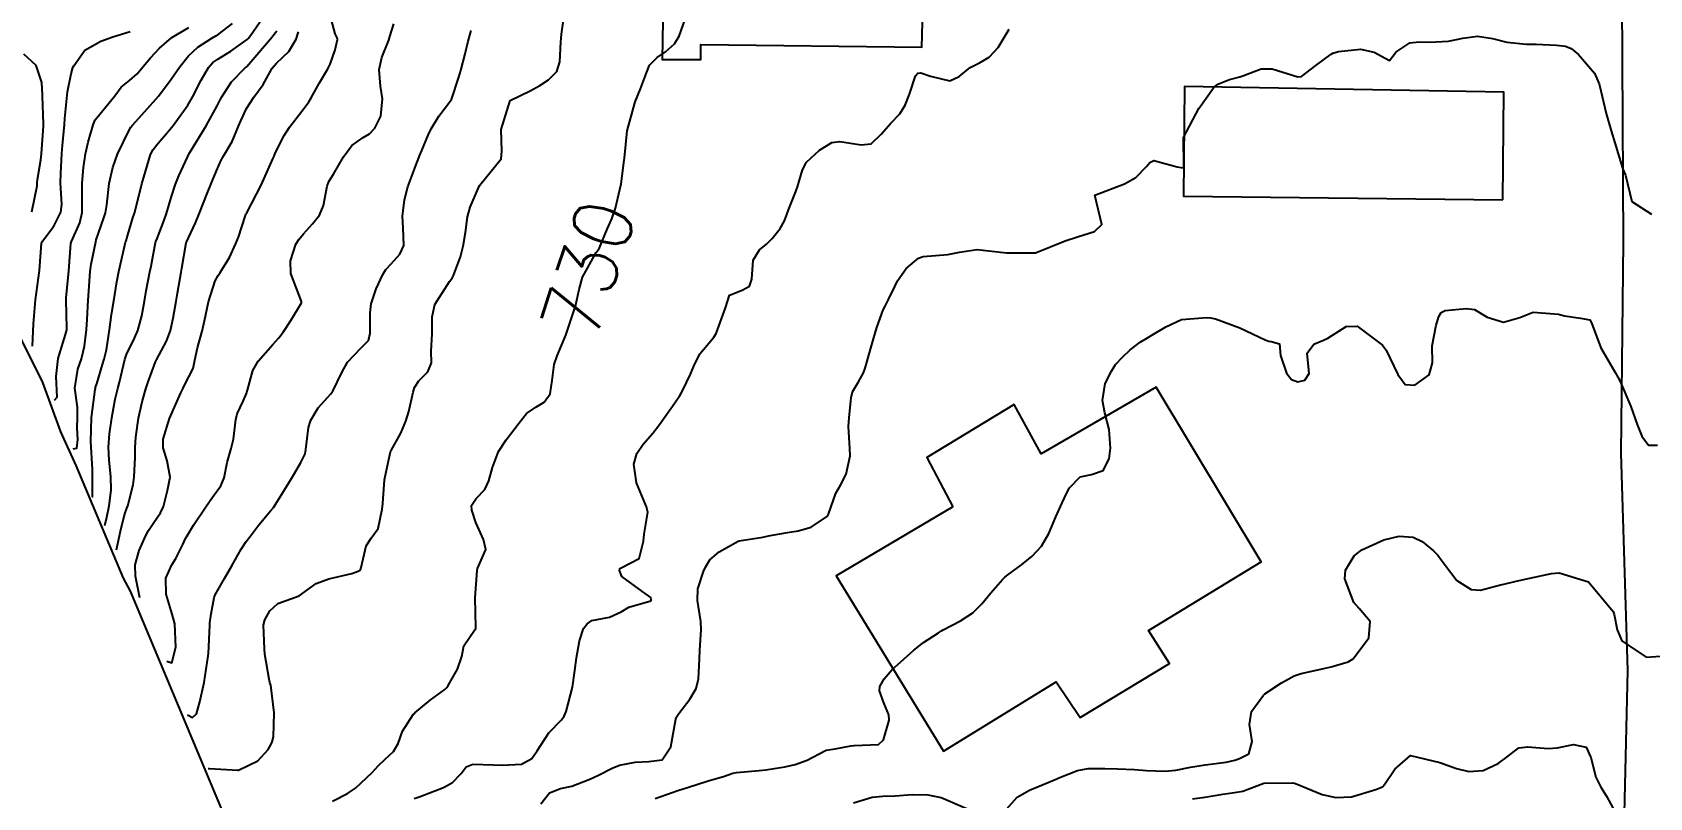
# Model space of a CAD drawing. Header units: metres. Extents: x 292545 to 299085, y 7450245 to 7463078.
# Drawn here: x 298413.3 to 298523.7, y 7451052.7 to 7451104.9 of the extents above; entities that cross this region are included whole.
import ezdxf
from ezdxf.enums import TextEntityAlignment as Align

# ---------------------------------------------------------------- set-up
doc = ezdxf.new("R2010")
doc.units = ezdxf.units.M
for name, color, linetype in [('Area', 45, 'Continuous'), ('Cotas', 45, 'Continuous'), ('Curvas de Nivel 1m', 11, 'Continuous'), ('Curvas de Nivel 5m', 15, 'Continuous'), ('Edificações', 30, 'Continuous'), ('Vias Primárias', 230, 'Continuous')]:
    doc.layers.add(name, color=color, linetype=linetype)
doc.styles.add('Style-STANDARD', font='STANDARD.shx')

msp = doc.modelspace()

# ---------------------------------------------------------------- linework, layer by layer
at = {"layer": 'Area'}
msp.add_polyline3d([(298456.09, 7450975, 738.32), (298453.07, 7450984.04, 738.02), (298444.73, 7451007.23, 735.12), (298443.6, 7451009.08, 740.66), (298442.88, 7451011.49, 740.23), (298442.82, 7451011.65, 736.33), (298441.95, 7451013.68, 748.26), (298439.95, 7451017.88, 747.88), (298438.64, 7451021.89, 748.29), (298435.28, 7451029.72, 748.43), (298433.7, 7451034.3, 747.97), (298431.22, 7451041.28, 730.83), (298427.49, 7451048.86, 730.27), (298420, 7451066.76, 743.9), (298419.54, 7451067.64, 743.87), (298416.3, 7451075.34, 724.95), (298415.24, 7451077.64, 733.9), (298414.03, 7451080.99, 730.99), (298398.71, 7451111.77, 713.97)], dxfattribs=at)
at = {"layer": 'Curvas de Nivel 1m', "flags": 128}
for points, elevation in [([(298417.38, 7451073.16), (298417.41, 7451073.2), (298417.41, 7451075.05), (298417.3, 7451076.96), (298417.35, 7451078.6), (298417.6, 7451080.51), (298417.61, 7451080.6), (298417.62, 7451080.68), (298417.7, 7451080.91), (298418.09, 7451082.22), (298418.2, 7451082.59), (298418.36, 7451083.22), (298418.58, 7451084.59), (298418.71, 7451085.63), (298418.86, 7451086.58), (298419.08, 7451087.87), (298419.2, 7451088.58), (298419.61, 7451090.38), (298419.67, 7451090.57), (298419.7, 7451090.68), (298419.82, 7451091.09), (298420.17, 7451092.23), (298420.27, 7451092.57), (298420.6, 7451093.82), (298420.79, 7451094.56), (298421.02, 7451095.41), (298421.38, 7451096.56), (298421.55, 7451096.9), (298421.9, 7451097.34), (298422.46, 7451097.99), (298422.92, 7451098.54), (298423.93, 7451099.94), (298424.26, 7451100.52), (298424.83, 7451101.63), (298425.33, 7451102.51), (298425.63, 7451102.84), (298425.97, 7451103.08), (298426.85, 7451103.62), (298427.98, 7451104.42), (298428.04, 7451104.48), (298428.19, 7451104.69), (298429.43, 7451106.46)], 723), ([(298420.65, 7451066.3), (298420.34, 7451067.77), (298420.33, 7451068.56), (298420.6, 7451069.53), (298421.06, 7451070.56), (298421.24, 7451070.9), (298421.59, 7451071.44), (298422.05, 7451072.1), (298422.25, 7451072.54), (298422.53, 7451073.62), (298422.71, 7451074.54), (298422.52, 7451075.66), (298422.24, 7451076.54), (298422.24, 7451077.12), (298422.67, 7451078.54), (298423.45, 7451080.29), (298423.56, 7451080.53), (298423.6, 7451080.62), (298423.7, 7451080.82), (298424.28, 7451081.96), (298424.41, 7451082.52), (298424.58, 7451083.36), (298424.9, 7451084.51), (298425.06, 7451085.2), (298425.33, 7451086.51), (298425.79, 7451087.94), (298425.99, 7451088.3), (298426.14, 7451088.5), (298426.76, 7451089.54), (298427.2, 7451090.49), (298427.38, 7451090.93), (298427.84, 7451092.34), (298427.87, 7451092.45), (298427.89, 7451092.48), (298427.94, 7451092.58), (298428.94, 7451094.46), (298429.74, 7451096.31), (298429.81, 7451096.45), (298429.83, 7451096.51), (298429.89, 7451096.65), (298430.49, 7451097.86), (298430.87, 7451098.44), (298431.33, 7451099.03), (298431.93, 7451099.82), (298432.19, 7451100.17), (298432.35, 7451100.43), (298432.92, 7451101.45), (298433.48, 7451102.41), (298433.64, 7451102.74), (298433.98, 7451103.72), (298434.13, 7451104.41), (298434.11, 7451104.53), (298433.99, 7451104.81), (298433.54, 7451106.41)], 726), ([(298416.1, 7451076.48), (298416.35, 7451076.51), (298416.41, 7451077.1), (298416.36, 7451077.91), (298416.39, 7451078.61), (298416.38, 7451079.31), (298416.21, 7451080.61), (298416.42, 7451081.9), (298416.65, 7451082.61), (298416.87, 7451083.47), (298417.01, 7451084.61), (298417.05, 7451085.31), (298417.11, 7451086.61), (298417.16, 7451087.23), (298417.26, 7451088.61), (298417.32, 7451089.08), (298417.63, 7451090.6), (298417.67, 7451090.74), (298417.82, 7451091.2), (298418.19, 7451092.24), (298418.3, 7451092.59), (298418.39, 7451093.13), (298418.56, 7451094.59), (298418.79, 7451095.68), (298419.11, 7451096.58), (298419.91, 7451098.22), (298420.04, 7451098.44), (298420.14, 7451098.57), (298420.98, 7451099.5), (298421.93, 7451100.55), (298422.78, 7451101.71), (298423.35, 7451102.53), (298423.97, 7451103.3), (298424.6, 7451103.89), (298425.55, 7451104.5), (298425.83, 7451104.66), (298425.99, 7451104.75), (298426.97, 7451105.51)], 722), ([(298422.49, 7451061.98), (298422.82, 7451061.85), (298423.1, 7451062.92), (298423.03, 7451064.53), (298422.86, 7451065.19), (298422.45, 7451066.54), (298422.43, 7451067.65), (298422.82, 7451068.54), (298423.1, 7451068.99), (298423.57, 7451069.93), (298423.77, 7451070.34), (298423.88, 7451070.53), (298424.32, 7451071.25), (298425.15, 7451072.51), (298425.61, 7451073.17), (298426.17, 7451073.95), (298426.4, 7451074.49), (298426.6, 7451075.53), (298426.87, 7451076.49), (298427.03, 7451077.12), (298427.19, 7451078.48), (298427.3, 7451078.86), (298427.69, 7451079.72), (298427.92, 7451080.24), (298428, 7451080.48), (298428.37, 7451081.81), (298428.73, 7451082.46), (298429.73, 7451083.59), (298430.14, 7451084.05), (298430.43, 7451084.44), (298430.96, 7451085.23), (298431.69, 7451086.43), (298431.69, 7451086.52), (298430.96, 7451088.44), (298430.93, 7451089.31), (298431.29, 7451090.44), (298431.49, 7451090.76), (298431.82, 7451091.15), (298432.43, 7451091.83), (298432.91, 7451092.42), (298433.19, 7451093.08), (298433.44, 7451094.41), (298433.56, 7451094.72), (298433.87, 7451095.23), (298434.55, 7451096.4), (298435.12, 7451097.17), (298435.9, 7451097.73), (298436.32, 7451097.97), (298436.69, 7451098.37), (298437.1, 7451099.19), (298437.22, 7451100.37), (298437.08, 7451101.23), (298436.98, 7451102.37), (298437.16, 7451103.18), (298437.64, 7451104.36), (298437.72, 7451104.63), (298437.99, 7451105.48)], 727), ([(298425.32, 7451054.65), (298425.39, 7451054.65), (298427.33, 7451054.53), (298427.38, 7451054.54), (298428.69, 7451055.17), (298429.41, 7451055.94), (298429.6, 7451056.26), (298429.69, 7451056.46), (298429.77, 7451056.8), (298429.82, 7451058.45), (298429.58, 7451060.34), (298429.55, 7451060.46), (298429.52, 7451060.52), (298429.47, 7451060.75), (298429.19, 7451062.46), (298429.15, 7451062.8), (298429.08, 7451064.46), (298429.17, 7451064.8), (298429.52, 7451065.41), (298430.07, 7451065.91), (298431.53, 7451066.43), (298432.69, 7451067.27), (298433.54, 7451067.59), (298435.12, 7451067.96), (298435.55, 7451068.11), (298435.71, 7451068.22), (298435.76, 7451068.38), (298436.09, 7451069.85), (298436.43, 7451070.37), (298436.91, 7451071.04), (298437.19, 7451072.36), (298437.24, 7451072.73), (298437.36, 7451074.36), (298437.39, 7451074.59), (298437.64, 7451075.75), (298437.76, 7451076.26), (298437.81, 7451076.36), (298438.47, 7451077.54), (298438.81, 7451078.35), (298439.02, 7451079.01), (298439.3, 7451080.34), (298439.39, 7451080.65), (298439.7, 7451081.11), (298440.32, 7451081.72), (298440.57, 7451082.33), (298440.54, 7451083.14), (298440.6, 7451084.33), (298440.61, 7451085.48), (298440.78, 7451086.32), (298441.79, 7451087.89), (298441.97, 7451088.12), (298442.07, 7451088.31), (298442.53, 7451089.58), (298442.73, 7451090.3), (298442.88, 7451091.25), (298443.01, 7451092.3), (298443.19, 7451092.96), (298443.76, 7451094.29), (298443.79, 7451094.36), (298443.86, 7451094.47), (298445.31, 7451096.27), (298445.36, 7451096.8), (298445.31, 7451098.27), (298445.93, 7451100.26), (298447.29, 7451100.9), (298447.95, 7451101.27), (298448.54, 7451101.65), (298449.11, 7451102.23), (298449.32, 7451102.88), (298449.38, 7451104.23), (298449.44, 7451104.78), (298449.64, 7451106.22)], 729), ([(298414.82, 7451079.8), (298415, 7451080), (298414.93, 7451081.4), (298415.06, 7451082.63), (298415.64, 7451084.51), (298415.66, 7451084.62), (298415.66, 7451084.71), (298415.61, 7451086.62), (298415.61, 7451086.79), (298415.79, 7451088.62), (298415.94, 7451090.49), (298415.98, 7451090.62), (298416.55, 7451091.89), (298416.71, 7451092.61), (298416.71, 7451093.75), (298416.71, 7451094.61), (298416.8, 7451095.68), (298416.94, 7451096.61), (298417.11, 7451097.4), (298417.45, 7451098.6), (298417.6, 7451098.92), (298417.92, 7451099.31), (298418.94, 7451100.58), (298419.37, 7451101.16), (298419.95, 7451101.62), (298420.46, 7451102.06), (298420.88, 7451102.56), (298421.37, 7451103.16), (298421.98, 7451103.83), (298422.82, 7451104.54), (298423.99, 7451105.23)], 721), ([(298418.26, 7451071.23), (298418.38, 7451071.8), (298418.54, 7451072.59), (298418.68, 7451073.65), (298418.67, 7451074.58), (298418.54, 7451075.69), (298418.51, 7451076.59), (298418.58, 7451077.5), (298418.73, 7451078.58), (298418.97, 7451079.87), (298419.15, 7451080.58), (298419.26, 7451081.02), (298419.61, 7451082.57), (298419.73, 7451082.91), (298420.28, 7451084.03), (298420.51, 7451084.56), (298420.77, 7451085.55), (298420.96, 7451086.56), (298421.08, 7451087.25), (298421.33, 7451088.55), (298421.41, 7451088.94), (298421.71, 7451090.55), (298421.74, 7451090.63), (298421.82, 7451090.83), (298422.31, 7451092.07), (298422.47, 7451092.54), (298422.78, 7451093.62), (298423.07, 7451094.54), (298423.3, 7451095.11), (298423.89, 7451096.38), (298423.97, 7451096.53), (298424.06, 7451096.7), (298425.17, 7451098.51), (298425.93, 7451099.89), (298426.14, 7451100.29), (298426.24, 7451100.5), (298426.91, 7451101.53), (298427.84, 7451102.48), (298427.91, 7451102.53), (298427.96, 7451102.58), (298429.56, 7451104.46), (298429.99, 7451105)], 724), ([(298423.91, 7451058.31), (298424.23, 7451058.12), (298424.51, 7451058.37), (298424.75, 7451059.21), (298425.04, 7451060.51), (298425.32, 7451062.34), (298425.33, 7451062.5), (298425.43, 7451064.43), (298425.43, 7451064.5), (298425.42, 7451064.59), (298425.51, 7451065.21), (298425.72, 7451066.31), (298425.79, 7451066.5), (298426.42, 7451067.61), (298426.93, 7451068.49), (298427.15, 7451068.89), (298427.57, 7451069.61), (298427.91, 7451070.14), (298428.15, 7451070.47), (298428.78, 7451071.28), (298429.6, 7451072.26), (298429.76, 7451072.46), (298430.05, 7451072.9), (298430.99, 7451074.44), (298431.22, 7451074.84), (298431.64, 7451075.54), (298431.93, 7451076.14), (298431.99, 7451076.43), (298432.16, 7451077.93), (298432.31, 7451078.42), (298432.83, 7451079.27), (298433.69, 7451080.23), (298433.83, 7451080.41), (298434.43, 7451081.68), (298434.82, 7451082.39), (298435.73, 7451083.34), (298436.25, 7451083.86), (298436.37, 7451084.37), (298436.38, 7451085.76), (298436.45, 7451086.37), (298436.77, 7451087.39), (298437.23, 7451088.37), (298437.45, 7451088.71), (298437.8, 7451089.09), (298438.4, 7451089.76), (298438.67, 7451090.35), (298438.63, 7451091.55), (298438.59, 7451092.35), (298438.72, 7451093.48), (298438.94, 7451094.35), (298439.55, 7451096), (298439.69, 7451096.33), (298439.75, 7451096.47), (298439.89, 7451096.84), (298440.34, 7451097.89), (298440.54, 7451098.32), (298441.05, 7451099.19), (298441.93, 7451100.31), (298442.42, 7451101.84), (298442.57, 7451102.3), (298442.85, 7451103.43), (298443.07, 7451104.3), (298443.26, 7451105.02)], 728), ([(298439.37, 7451052.61), (298439.78, 7451052.74), (298441.37, 7451053.34), (298441.99, 7451053.69), (298442.58, 7451054.3), (298442.92, 7451054.77), (298443.39, 7451054.95), (298444.77, 7451054.89), (298445.39, 7451054.88), (298446.7, 7451054.94), (298447.4, 7451055.33), (298447.78, 7451055.86), (298448.02, 7451056.23), (298448.57, 7451057.08), (298449.43, 7451057.98), (298449.62, 7451058.22), (298449.75, 7451058.53), (298450.18, 7451060.21), (298450.35, 7451061.33), (298450.46, 7451062.21), (298450.66, 7451063.37), (298450.94, 7451064.2), (298451.18, 7451064.53), (298451.51, 7451064.75), (298452.72, 7451064.97), (298453.52, 7451065.35), (298454.04, 7451065.65), (298455.53, 7451066.09), (298455.56, 7451066.12), (298455.56, 7451066.15), (298455.56, 7451066.18), (298455.53, 7451066.32), (298454.99, 7451066.71), (298453.55, 7451067.75), (298453.4, 7451068.17), (298453.43, 7451068.29), (298453.55, 7451068.37), (298454.74, 7451068.98), (298455.04, 7451070.16), (298455.09, 7451070.65), (298455.32, 7451072.15), (298455.24, 7451072.52), (298454.55, 7451074.16), (298454.38, 7451075.42), (298454.57, 7451076.16), (298455.02, 7451076.79), (298455.67, 7451077.54), (298456.12, 7451078.14), (298457.17, 7451079.61), (298457.52, 7451080.12), (298457.59, 7451080.23), (298457.7, 7451080.43), (298458.25, 7451081.57), (298458.48, 7451082.11), (298458.88, 7451082.96), (298459.74, 7451083.99), (298459.83, 7451084.1), (298459.99, 7451084.34), (298460.64, 7451086.09), (298460.91, 7451086.95), (298461.78, 7451087.3), (298462.27, 7451087.58), (298462.44, 7451088.06), (298462.53, 7451089.34), (298462.95, 7451090.06), (298463.43, 7451090.44), (298463.82, 7451090.82), (298464.37, 7451091.51), (298464.67, 7451092.04), (298464.99, 7451092.9), (298465.44, 7451094.03), (298465.55, 7451094.35), (298465.88, 7451095.52), (298466.16, 7451096.03), (298467.06, 7451096.85), (298467.9, 7451097.39), (298468.44, 7451097.46), (298469.9, 7451097.22), (298470.58, 7451097.3), (298471.26, 7451097.96), (298471.92, 7451098.71), (298472.53, 7451099.34), (298472.91, 7451099.94), (298473.19, 7451100.68), (298473.6, 7451101.93), (298473.77, 7451102.11), (298473.96, 7451102.14), (298474.63, 7451101.92), (298475.95, 7451101.6), (298476.58, 7451101.9), (298477.34, 7451102.51), (298477.97, 7451102.82), (298478.64, 7451103.21), (298479.25, 7451103.87), (298479.53, 7451104.32), (298480, 7451105.13)], 731), ([(298448.02, 7451052.23), (298448.61, 7451052.99), (298449.37, 7451053.29), (298450.14, 7451053.45), (298451.38, 7451053.91), (298451.97, 7451054.19), (298452.89, 7451054.68), (298453.39, 7451054.87), (298454.46, 7451055.09), (298455.4, 7451055.13), (298456.3, 7451055.23), (298456.91, 7451056.13), (298457.21, 7451057.9), (298457.27, 7451058.12), (298457.44, 7451058.4), (298458.19, 7451059.37), (298458.63, 7451060.11), (298458.8, 7451060.77), (298458.85, 7451062.11), (298458.87, 7451062.73), (298458.97, 7451064.11), (298458.94, 7451064.68), (298458.73, 7451066.11), (298458.74, 7451066.91), (298459.12, 7451068.1), (298459.26, 7451068.4), (298459.56, 7451068.89), (298460.21, 7451069.45), (298461.34, 7451070.08), (298461.49, 7451070.17), (298461.57, 7451070.2), (298463.18, 7451070.45), (298463.58, 7451070.53), (298464.86, 7451070.76), (298465.59, 7451070.87), (298466.48, 7451071.13), (298467.6, 7451071.88), (298467.65, 7451071.96), (298467.66, 7451072), (298468.17, 7451073.44), (298468.49, 7451073.99), (298468.88, 7451074.74), (298469.14, 7451075.99), (298469.13, 7451076.5), (298469.03, 7451077.99), (298469.07, 7451078.59), (298469.22, 7451079.98), (298469.31, 7451080.37), (298469.71, 7451081.05), (298470.05, 7451081.65), (298470.17, 7451081.98), (298470.52, 7451083.19), (298470.75, 7451083.97), (298470.97, 7451084.75), (298471.41, 7451085.96), (298471.53, 7451086.2), (298471.77, 7451086.67), (298472.19, 7451087.55), (298472.38, 7451087.94), (298472.97, 7451088.77), (298473.81, 7451089.48), (298474.14, 7451089.6), (298475.81, 7451089.73), (298476.62, 7451089.9), (298477.81, 7451090.07), (298479.81, 7451089.86), (298481.81, 7451089.84), (298483.82, 7451090.67), (298484.67, 7451090.95), (298485.83, 7451091.3), (298486.33, 7451091.78), (298485.86, 7451093.79), (298487.87, 7451094.56), (298488.64, 7451094.99), (298489.39, 7451095.74), (298489.61, 7451096.02), (298489.89, 7451096.16), (298491.48, 7451095.72), (298491.88, 7451095.66), (298491.92, 7451095.72), (298491.91, 7451097.72), (298492.96, 7451099.7), (298493.95, 7451101.11), (298494.26, 7451101.37), (298495.05, 7451101.68), (298495.76, 7451101.87), (298495.96, 7451101.94), (298497.21, 7451102.41), (298497.96, 7451102.42), (298499.71, 7451101.87), (298499.96, 7451101.88), (298500.94, 7451102.64), (298501.98, 7451103.41), (298502.1, 7451103.48), (298502.48, 7451103.59), (298503.98, 7451103.76), (298504.92, 7451103.56), (298505.97, 7451102.97), (298506.23, 7451103.29), (298506.4, 7451103.55), (298507.35, 7451104.18), (298507.99, 7451104.25), (298508.7, 7451104.23), (298509.99, 7451104.29), (298510.98, 7451104.51), (298511.99, 7451104.64), (298513.01, 7451104.48), (298513.99, 7451104.23), (298515.32, 7451104.1), (298515.99, 7451104.09), (298517.38, 7451104.03), (298517.99, 7451103.96), (298518.38, 7451103.8), (298518.87, 7451103.4), (298519.96, 7451102.11), (298520.29, 7451101.38), (298520.4, 7451100.92), (298520.77, 7451099.37), (298521.11, 7451098.18), (298521.35, 7451097.37), (298521.89, 7451095.63), (298522, 7451095.36), (298522.08, 7451095.15), (298522.51, 7451093.35), (298523.85, 7451092.49)], 732), ([(298413.27, 7451092.65), (298413.63, 7451094.42), (298413.64, 7451094.64), (298413.66, 7451094.85), (298413.89, 7451096.21), (298413.93, 7451096.6), (298413.93, 7451096.64), (298414.06, 7451098.49), (298414.06, 7451098.64), (298414, 7451100.57), (298414, 7451100.64), (298413.95, 7451101.49), (298413.56, 7451102.65), (298412.73, 7451103.42)], 719), ([(298455.83, 7451052.6), (298457.37, 7451053.15), (298458.11, 7451053.38), (298459.38, 7451053.78), (298459.62, 7451053.86), (298460.5, 7451054.09), (298461.14, 7451054.33), (298461.39, 7451054.38), (298462.94, 7451054.5), (298463.39, 7451054.55), (298464.68, 7451054.75), (298465.4, 7451054.93), (298466.2, 7451055.22), (298467.41, 7451055.86), (298467.51, 7451055.9), (298468.13, 7451055.99), (298469.2, 7451056.19), (298469.42, 7451056.22), (298471.09, 7451056.29), (298471.42, 7451056.61), (298471.8, 7451057.95), (298471.79, 7451058.31), (298471.44, 7451059.14), (298471.16, 7451059.96), (298471.18, 7451060.24), (298471.47, 7451060.77), (298472.01, 7451061.41), (298472.61, 7451061.94), (298473.49, 7451062.72), (298474.16, 7451063.26), (298475.17, 7451063.91), (298475.38, 7451064.04), (298475.5, 7451064.11), (298476.69, 7451064.72), (298477.52, 7451065.28), (298478.13, 7451065.88), (298478.76, 7451066.65), (298479.55, 7451067.55), (298479.7, 7451067.7), (298479.9, 7451067.86), (298480.84, 7451068.56), (298481.57, 7451069.14), (298482.22, 7451069.83), (298482.72, 7451070.68), (298483.19, 7451071.82), (298483.61, 7451072.78), (298483.95, 7451073.47), (298484.12, 7451073.8), (298484.86, 7451074.57), (298485.63, 7451074.72), (298486.42, 7451075), (298486.83, 7451075.78), (298486.92, 7451076.51), (298486.84, 7451077.78), (298486.54, 7451078.92), (298486.38, 7451079.78), (298486.56, 7451080.93), (298486.98, 7451081.78), (298487.27, 7451082.22), (298487.73, 7451082.73), (298488.26, 7451083.23), (298488.94, 7451083.75), (298489.44, 7451084.05), (298489.75, 7451084.22), (298490.69, 7451084.8), (298491.76, 7451085.29), (298493.5, 7451085.44), (298493.76, 7451085.42), (298494.1, 7451085.35), (298495.75, 7451084.72), (298497.49, 7451083.91), (298497.74, 7451083.82), (298497.9, 7451083.8), (298498.47, 7451083.64), (298498.53, 7451082.84), (298498.94, 7451081.63), (298499.29, 7451081.21), (298499.71, 7451081.05), (298500.18, 7451081.15), (298500.48, 7451081.61), (298500.36, 7451082.99), (298500.8, 7451083.61), (298501.47, 7451083.88), (298501.75, 7451084.03), (298503.01, 7451084.83), (298503.76, 7451084.84), (298505.49, 7451083.55), (298505.74, 7451083.2), (298506.55, 7451081.54), (298507.03, 7451080.86), (298507.71, 7451080.82), (298508.69, 7451081.52), (298508.91, 7451082.33), (298508.88, 7451083.51), (298509.16, 7451084.91), (298509.35, 7451085.51), (298509.5, 7451085.77), (298509.77, 7451085.91), (298511.21, 7451086.04), (298511.77, 7451085.98), (298512.63, 7451085.47), (298513.76, 7451085.12), (298514.88, 7451085.44), (298515.77, 7451085.79), (298517.52, 7451085.66), (298517.76, 7451085.6), (298517.92, 7451085.56), (298519.01, 7451085.39), (298519.66, 7451085.28), (298519.76, 7451085.08), (298520.41, 7451083.37), (298521.36, 7451081.73), (298521.57, 7451081.36), (298521.71, 7451081.06), (298522.46, 7451079.35), (298522.89, 7451078.14), (298523.2, 7451077.34), (298523.66, 7451076.72), (298524.28, 7451076.72)], 733), ([(298479.81, 7451051.86), (298480.54, 7451052.68), (298481.38, 7451053.17), (298482.98, 7451053.82), (298483.26, 7451053.94), (298483.39, 7451054), (298484.67, 7451054.52), (298485.4, 7451054.65), (298486.54, 7451054.64), (298487.4, 7451054.62), (298488.57, 7451054.57), (298489.39, 7451054.5), (298490.66, 7451054.46), (298491.39, 7451054.53), (298492.38, 7451054.73), (298493.39, 7451054.9), (298494.81, 7451055.09), (298495.4, 7451055.21), (298495.74, 7451055.33), (298496.36, 7451055.66), (298496.6, 7451056.48), (298496.42, 7451057.66), (298496.56, 7451058.54), (298497.36, 7451059.65), (298497.41, 7451059.7), (298497.45, 7451059.74), (298498.6, 7451060.5), (298499.47, 7451060.97), (298499.95, 7451061.14), (298501.48, 7451061.48), (298501.58, 7451061.5), (298501.99, 7451061.59), (298503.14, 7451061.92), (298503.49, 7451062.14), (298504.56, 7451063.56), (298504.64, 7451064.69), (298503.89, 7451065.57), (298503.53, 7451065.98), (298502.92, 7451067.59), (298502.96, 7451068.19), (298503.57, 7451069.16), (298504.08, 7451069.57), (298505.58, 7451070.25), (298506.62, 7451070.5), (298507.58, 7451070.45), (298508.21, 7451070.15), (298508.98, 7451069.51), (298509.28, 7451069.21), (298509.57, 7451068.81), (298510.58, 7451067.49), (298511.54, 7451066.87), (298512.19, 7451066.83), (298513.55, 7451067.18), (298513.78, 7451067.23), (298514.61, 7451067.44), (298515.56, 7451067.65), (298517.03, 7451067.95), (298517.56, 7451068), (298519.55, 7451067.39), (298521.24, 7451065.36), (298521.32, 7451065.17), (298521.51, 7451064.12), (298521.83, 7451063.36), (298523.49, 7451062.25), (298524.49, 7451062.32)], 734), ([(298469.37, 7451052.3), (298470.64, 7451052.69), (298471.37, 7451052.76), (298472.21, 7451052.79), (298473.37, 7451052.87), (298474.45, 7451052.84), (298475.37, 7451052.66), (298477.15, 7451051.89)], 734)]:
    msp.add_lwpolyline(points, dxfattribs=dict(at, elevation=elevation))
at = {"layer": 'Curvas de Nivel 5m', "flags": 128}
for points, elevation in [([(298433.81, 7451052.41), (298434.82, 7451052.94), (298435.37, 7451053.31), (298436.5, 7451054.37), (298436.91, 7451054.84), (298437.4, 7451055.29), (298437.96, 7451055.8), (298438.28, 7451056.35), (298438.57, 7451057.2), (298439.3, 7451058.34), (298439.38, 7451058.39), (298439.43, 7451058.44), (298440.46, 7451059.31), (298441.46, 7451060.05), (298441.6, 7451060.17), (298441.7, 7451060.31), (298442.34, 7451061.43), (298442.62, 7451062.3), (298442.76, 7451063.03), (298443.5, 7451064.1), (298443.58, 7451064.21), (298443.59, 7451064.29), (298443.53, 7451066.29), (298443.67, 7451068.17), (298443.71, 7451068.29), (298444.26, 7451069.59), (298444.12, 7451070.28), (298443.59, 7451071.44), (298443.31, 7451072.29), (298443.3, 7451072.6), (298443.61, 7451073.08), (298444.21, 7451073.69), (298444.48, 7451074.28), (298444.73, 7451075.19), (298445.13, 7451076.28), (298445.66, 7451077.09), (298446.55, 7451078.25), (298447.04, 7451078.89), (298447.68, 7451079.32), (298448.26, 7451079.66), (298448.67, 7451080.23), (298448.79, 7451081.14), (298448.93, 7451082.23), (298449.13, 7451082.82), (298449.74, 7451084.22), (298450.4, 7451086.21), (298450.64, 7451087.35), (298450.86, 7451088.2), (298451.81, 7451089.87), (298451.95, 7451090.05), (298452.02, 7451090.19), (298452.55, 7451091.46), (298452.87, 7451092.18), (298453.12, 7451092.91), (298453.43, 7451094.17), (298453.5, 7451094.55), (298453.71, 7451096.17), (298453.73, 7451096.32), (298453.91, 7451098.17), (298454.47, 7451100.16), (298454.83, 7451101.05), (298455.25, 7451102.15), (298455.45, 7451102.66), (298455.97, 7451103.18), (298456.54, 7451103.57), (298457.16, 7451104.13), (298457.47, 7451104.64), (298458, 7451106.12)], 730), ([(298413.32, 7451083.48), (298413.39, 7451085.01), (298413.53, 7451086.64), (298413.79, 7451088.64), (298413.94, 7451090.51), (298414, 7451090.64), (298414.78, 7451091.68), (298415.26, 7451092.63), (298415.32, 7451093.15), (298415.23, 7451094.63), (298415.24, 7451095.26), (298415.32, 7451096.63), (298415.36, 7451097.17), (298415.49, 7451098.62), (298415.52, 7451099.02), (298415.68, 7451100.62), (298415.71, 7451100.85), (298415.95, 7451102.06), (298416.08, 7451102.5), (298416.13, 7451102.62), (298416.9, 7451103.68), (298417.98, 7451104.3), (298418.81, 7451104.59), (298419.99, 7451104.96)], 720), ([(298419.06, 7451069.58), (298419.32, 7451070.84), (298419.6, 7451071.97), (298419.76, 7451072.41), (298419.82, 7451072.57), (298420.18, 7451074.01), (298420.26, 7451074.56), (298420.32, 7451075.89), (298420.33, 7451076.56), (298420.37, 7451077.27), (298420.55, 7451078.56), (298420.81, 7451079.69), (298421.06, 7451080.56), (298421.21, 7451081.04), (298421.72, 7451082.41), (298421.76, 7451082.51), (298421.78, 7451082.55), (298422.47, 7451083.81), (298422.74, 7451084.54), (298422.92, 7451085.38), (298423.12, 7451086.54), (298423.22, 7451087.09), (298423.47, 7451088.53), (298423.52, 7451088.81), (298423.81, 7451090.53), (298424.44, 7451091.91), (298424.69, 7451092.52), (298425.24, 7451093.89), (298425.49, 7451094.51), (298425.87, 7451095.44), (298426.2, 7451096.17), (298426.39, 7451096.49), (298426.94, 7451097.44), (298427.38, 7451098.49), (298427.53, 7451098.87), (298427.93, 7451099.71), (298428.42, 7451100.47), (298429.07, 7451101.34), (298429.68, 7451102.45), (298429.97, 7451102.81), (298430.82, 7451103.6), (298431.31, 7451104.44), (298431.48, 7451104.94)], 725), ([(298492.51, 7451052.57), (298493.37, 7451052.7), (298494.6, 7451052.9), (298495.38, 7451053), (298495.95, 7451053.1), (298497.38, 7451053.65), (298499.38, 7451053.66), (298499.56, 7451053.62), (298501.38, 7451052.87), (298502.3, 7451052.66), (298503.37, 7451052.71), (298505.04, 7451053.22), (298505.38, 7451053.35), (298505.52, 7451053.41), (298505.63, 7451053.55), (298506.33, 7451054.61), (298507.4, 7451055.53), (298509.4, 7451055.05), (298510.55, 7451054.65), (298511.39, 7451054.45), (298512.36, 7451054.51), (298513.4, 7451054.98), (298514.01, 7451055.45), (298514.8, 7451056.05), (298515.41, 7451056.13), (298516.8, 7451056.02), (298517.41, 7451056.05), (298518.54, 7451056.28), (298519.41, 7451056.1), (298519.72, 7451055.39), (298520.07, 7451054.06), (298520.4, 7451053.37), (298520.78, 7451052.77), (298521.37, 7451051.66)], 735)]:
    msp.add_lwpolyline(points, dxfattribs=dict(at, elevation=elevation))
at = {"layer": 'Edificações'}
msp.add_lwpolyline([(298456.48, 7451113.72), (298456.3, 7451103.06), (298458.94, 7451103.05), (298458.96, 7451104.08), (298474.04, 7451103.89), (298474.32, 7451114.1)], dxfattribs=at)
for points in [[(298513.7, 7451093.46), (298513.77, 7451100.83), (298491.98, 7451101.21), (298491.91, 7451093.71)], [(298476.16, 7451072.5), (298468.18, 7451067.79), (298475.51, 7451055.83), (298483.22, 7451060.56), (298484.86, 7451058.14), (298490.94, 7451061.81), (298489.52, 7451064.07), (298497.21, 7451068.76), (298490.05, 7451080.69), (298482.18, 7451076.13), (298480.35, 7451079.5), (298474.37, 7451075.88)]]:
    msp.add_lwpolyline(points, close=True, dxfattribs=at)
at = {"layer": 'Vias Primárias', "elevation": 735.57}
msp.add_lwpolyline([(298446.02, 7451003.66), (298476.37, 7451003.21), (298503.81, 7451002.81), (298517.57, 7451002.7, 0.413901), (298520.96, 7451006.02), (298521.11, 7451016.18), (298521.63, 7451030.89), (298521.88, 7451045.7), (298522.25, 7451061.34), (298521.79, 7451076.18), (298521.94, 7451090.61), (298521.85, 7451107.17), (298521.26, 7451122.17), (298521.05, 7451135.72), (298520.68, 7451150.89), (298520.63, 7451155.1, 0.23044), (298518.28, 7451159.79), (298504.04, 7451171.39), (298482.44, 7451188.94), (298470.49, 7451199.45), (298455.67, 7451216.68)], format="xyb", dxfattribs=at)

# ---------------------------------------------------------------- texts
at = {"layer": 'Cotas', "style": 'Style-STANDARD'}
msp.add_text('730', height=4, rotation=71.9112, dxfattribs=at).set_placement((298451.27, 7451088.78, 730), align=Align.MIDDLE_CENTER)

doc.saveas('drawing.dxf')
